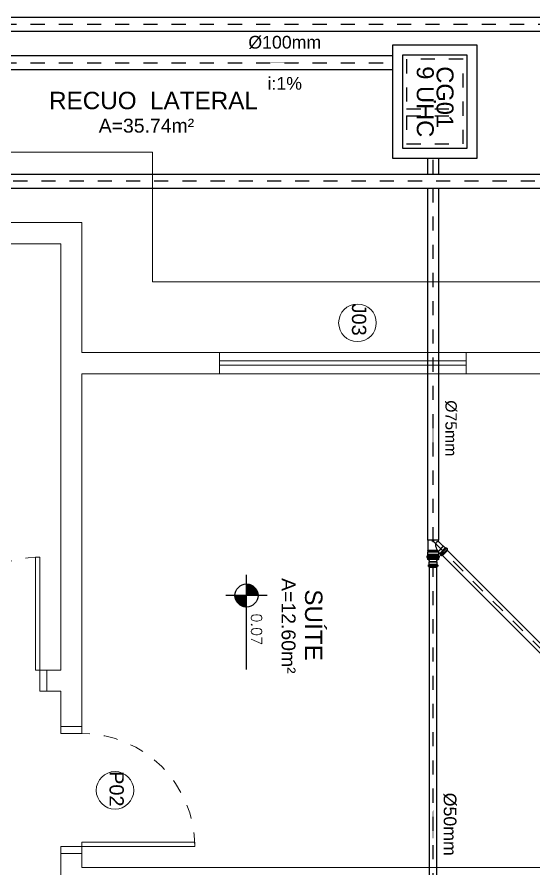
# Model space of a CAD drawing. Header units: millimetres. Extents: x 1345 to 2117, y 1214 to 1365.
# Drawn here: x 1632.75 to 1636.42, y 1255.7 to 1261.74 of the extents above; entities that cross this region are included whole.
import ezdxf
from ezdxf.enums import TextEntityAlignment as Align

# ---------------------------------------------------------------- set-up
doc = ezdxf.new("R2010")
doc.units = ezdxf.units.MM
doc.header["$LTSCALE"] = 0.5
for name, pattern in [('HIDDEN2', [0.1875, 0.125, -0.0625]), ('LINHA_SIMETRIA', [0.25, 0.15, -0.1]), ('TUBO_ESGOTO', [200, 100, 100])]:
    doc.linetypes.add(name, pattern=pattern)
for name, color, linetype in [('08', 8, 'Continuous'), ('50_EGSN_Indicar_Fluxo', 1, 'Continuous'), ('50_EGSN_Indicar_texto', 2, 'Continuous'), ('AUXILIAR_VIPTEC', 1, 'Continuous'), ('Cnx_Esgoto_Det', 3, 'Continuous'), ('LINHA_SIMETRIA', 1, 'LINHA_SIMETRIA'), ('PISO', 8, 'Continuous'), ('PORTAS', 3, 'Continuous'), ('PROJEÇÃO', 8, 'HIDDEN2'), ('TEXTO', 3, 'Continuous'), ('TEXTO2', 3, 'Continuous'), ('Tubo_Esgoto_Det', 6, 'TUBO_ESGOTO'), ('TXT_0', 7, 'Continuous')]:
    doc.layers.add(name, color=color, linetype=linetype)
doc.styles.add('ADITIVOCAD', font='ROMANS.shx')
doc.styles.add('Indicar', font='arial.ttf')
doc.styles.add('SANSSERIF', font='sas_____.pfb', dxfattribs={"height": 1})
doc.styles.get("Standard").update_dxf_attribs({"font": 'arial.ttf'})

# ---------------------------------------------------------------- blocks, each defined once
blk = doc.blocks.new('Adc_nivelpl')
h = blk.add_hatch()
h.set_pattern_fill('_U', color=256, scale=0.005, angle=45, style=0, double=1)
h.set_pattern_definition([(45, (-5.8772514, -3.5161936), (-0.003535534, 0.003535534), []), (135, (-5.8772514, -3.5161936), (-0.003535534, -0.003535534), [])])
h.paths.add_polyline_path([(0.1954, -0.0865, 0.414214), (0.0865, -0.1954), (0.1954, -0.1954)])
h.paths.add_polyline_path([(0.1954, -0.1954), (0.1954, -0.3043, 0.414214), (0.3043, -0.1954)])
for p, q in [((0.1954, 0), (0.1954, -0.3908)), ((0.8958, -0.1954), (0, -0.1954))]:
    blk.add_line(p, q)
blk.add_circle((0.1954, -0.1954), 0.1089)
at = {"flags": 8}
blk.add_attdef('NIVEL', (0.3642, -0.1501), '', height=0.1, dxfattribs=at)
blk = doc.blocks.new("EGSN'11007-304")
at = {"linetype": 'ByBlock'}
for p, q in [((40, 30), (-40, 30)), ((-40, 30), (-40, -30)), ((40, -30), (40, 30)), ((-40, -30), (40, -30))]:
    blk.add_line(p, q, dxfattribs=at)
at = {"layer": 'AUXILIAR_VIPTEC', "color": 0, "linetype": 'ByBlock'}
for p, q in [((33, 23), (-33, 23)), ((-33, 23), (-33, -23)), ((33, -23), (33, 23)), ((-33, -23), (33, -23))]:
    blk.add_line(p, q, dxfattribs=at)
at = {"layer": 'LINHA_SIMETRIA', "ltscale": 0.5}
for p, q in [((30, 20), (-30, 20)), ((-30, 20), (-30, -20)), ((5, -20), (5, 20)), ((10, -20), (10, 20)), ((30, -20), (30, 20)), ((-30, -20), (30, -20))]:
    blk.add_line(p, q, dxfattribs=at)
at = {"layer": 'LINHA_SIMETRIA', "ltscale": 0.05}
for p, q in [((-0.82, 0), (0.82, 0)), ((0, -0.82), (0, 0.82))]:
    blk.add_line(p, q, dxfattribs=at)
blk = doc.blocks.new("EGSN'110086- 02- 01")
at = {"linetype": 'ByBlock'}
blk.add_lwpolyline([(4.94, -9.45), (5.19, -9.14, 0.380637), (5.18, -9.05), (4.83, -8.7), (4.83, -8.67), (3.64, -7.48), (3.64, -7.23), (0.19, -3.78), (-0.6, -3.78), (-0.6, 3.77), (6.57, 3.77), (6.58, 3.92), (6.87, 3.92), (6.89, 3.77), (7.55, 3.77), (7.73, 3.95), (9.5, 3.95), (9.53, 3.98), (10.41, 3.98, 0.334045), (10.48, 4.03), (10.58, 4.38, -0.334045), (10.65, 4.43), (11.42, 4.43, -0.296392), (11.48, 4.39), (11.65, 4.02, 0.296392), (11.71, 3.98), (12.2, 3.98), (12.2, -3.98), (11.71, -3.98, 0.296392), (11.65, -4.02), (11.48, -4.39, -0.296392), (11.42, -4.43), (10.65, -4.43, -0.334045), (10.58, -4.38), (10.48, -4.03, 0.334045), (10.41, -3.98), (9.53, -3.98), (9.5, -3.96), (8.06, -3.96, 0.57447), (7.98, -4.14), (8.67, -4.83), (8.7, -4.83), (9.05, -5.18, 0.380637), (9.14, -5.19), (9.45, -4.94, -0.380637), (9.54, -4.95), (10.14, -5.54, -0.309439), (10.15, -5.62), (9.97, -6.04, 0.309439), (9.98, -6.12), (10.31, -6.44), (6.44, -10.31), (6.12, -9.98, 0.309439), (6.04, -9.97), (5.62, -10.15, -0.309439), (5.54, -10.14), (4.95, -9.54, -0.380637)], format="xyb", close=True, dxfattribs=at)
blk.add_arc((4.49, -2.88), 4.42, 191.03363, 191.66976, dxfattribs=at)
at = {"layer": 'AUXILIAR_VIPTEC', "color": 0, "linetype": 'ByBlock'}
for p, q in [((6.58, 3.92), (6.58, -3.27)), ((6.87, 3.92), (6.87, -3.41)), ((7.55, -3.68), (7.55, 3.77)), ((7.73, -3.8), (7.73, 3.95)), ((9.5, -3.96), (9.5, 3.95)), ((9.53, -3.98), (9.53, 3.98)), ((10.37, -3.98), (10.37, 3.98)), ((10.47, -4), (10.47, 4)), ((10.6, -4.41), (10.6, 4.41)), ((11.47, -4.41), (11.47, 4.41)), ((11.67, -4), (11.67, 4)), ((3.64, -7.23), (7.33, -3.54)), ((3.64, -7.48), (7.48, -3.64)), ((4.83, -8.7), (8.7, -4.83)), ((4.83, -8.67), (8.67, -4.83)), ((9.47, -4.93), (4.93, -9.47)), ((9.12, -5.2), (5.2, -9.12)), ((10.16, -5.59), (5.59, -10.16)), ((9.96, -6.07), (6.07, -9.96))]:
    blk.add_line(p, q, dxfattribs=at)
blk.add_lwpolyline([(6.89, 3.77), (6.89, -3.42), (6.57, -3.26), (6.57, 3.77)], dxfattribs=at)
blk.add_lwpolyline([(6.57, -3.1, 0.036584), (4.81, -2.32, 0.061401), (2.91, -1.9, 0.102361), (1.12, -2.08, 0.183751), (0.33, -2.72, 0.183751), (0.15, -3.73)], format="xyb", dxfattribs=at)
for start, end in [(59.38563, 60.3338), (54.61064, 59.38563)]:
    blk.add_arc((0.37, -14.72), 13.16, start, end, dxfattribs=at)
at = {"layer": 'LINHA_SIMETRIA', "ltscale": 0.05}
for p, q in [((0, -0.82), (0, 0.82)), ((-0.82, 0), (0.82, 0))]:
    blk.add_line(p, q, dxfattribs=at)
blk = doc.blocks.new("EGSN'1100103- 02- 01")
at = {"linetype": 'ByBlock'}
blk.add_lwpolyline([(2.19, -2.54), (1.42, -2.54), (0.7, -3.78), (0, -3.78), (0, 3.78), (0.7, 3.78), (1.42, 2.53), (2.19, 2.53), (2.37, 2.71), (4.05, 2.71), (4.07, 2.73), (4.57, 2.73, 0.380637), (4.64, 2.8), (4.68, 3.19, -0.380637), (4.75, 3.25), (5.59, 3.25, -0.309439), (5.66, 3.21), (5.82, 2.78, 0.309439), (5.89, 2.73), (6.35, 2.73), (6.35, -2.74), (5.89, -2.74, 0.309439), (5.82, -2.78), (5.66, -3.21, -0.309439), (5.59, -3.25), (4.75, -3.25, -0.380637), (4.68, -3.19), (4.64, -2.8, 0.380637), (4.57, -2.74), (4.07, -2.74), (4.05, -2.72), (2.37, -2.72)], format="xyb", close=True, dxfattribs=at)
at = {"layer": 'AUXILIAR_VIPTEC', "color": 0, "linetype": 'ByBlock'}
for p, q in [((0.7, 3.78), (0.7, -3.78)), ((2.19, -2.54), (2.19, 2.53)), ((2.37, -2.72), (2.37, 2.71)), ((4.05, -2.72), (4.05, 2.71)), ((4.07, -2.74), (4.07, 2.73)), ((4.63, 2.77), (4.63, -2.77)), ((4.69, 3.21), (4.69, -3.21)), ((5.64, 3.23), (5.64, -3.23)), ((5.84, 2.75), (5.84, -2.75))]:
    blk.add_line(p, q, dxfattribs=at)
at = {"layer": 'LINHA_SIMETRIA', "ltscale": 0.05}
blk.add_line((-0.82, 0), (0.82, 0), dxfattribs=at)

msp = doc.modelspace()

# ---------------------------------------------------------------- linework, layer by layer
at = {"layer": '08', "lineweight": 15}
for p, q in [((1632.3642, 1260.2794), (1633.2142, 1260.2794)), ((1633.2142, 1259.3594), (1633.2142, 1260.2794)), ((1632.3642, 1260.1294), (1633.0642, 1260.1294)), ((1633.0642, 1257.1094), (1633.0642, 1260.1294)), ((1634.1891, 1259.3594), (1633.214, 1259.3594)), ((1634.1891, 1259.2094), (1634.1891, 1259.3594)), ((1634.1891, 1259.3594), (1635.9391, 1259.3594)), ((1638.6642, 1259.3594), (1635.9391, 1259.3594)), ((1635.9391, 1259.2094), (1635.9391, 1259.3594)), ((1634.1891, 1259.2994), (1635.9391, 1259.2994)), ((1634.1891, 1259.2694), (1635.9391, 1259.2694)), ((1634.1891, 1259.2094), (1633.214, 1259.2094)), ((1633.2142, 1259.2094), (1634.1891, 1259.2094)), ((1633.2142, 1256.7094), (1633.2142, 1259.2094)), ((1634.1891, 1259.2094), (1635.9391, 1259.2094)), ((1636.8142, 1259.2094), (1635.9391, 1259.2094)), ((1633.0642, 1257.1094), (1632.9642, 1257.1094)), ((1632.9642, 1257.1094), (1632.9642, 1256.9594)), ((1633.0642, 1256.9594), (1632.9642, 1256.9594)), ((1633.0642, 1256.7094), (1633.0642, 1256.9594)), ((1633.2142, 1256.7094), (1633.0642, 1256.7094)), ((1633.0642, 1255.5594), (1633.0642, 1255.8094)), ((1633.2142, 1255.8094), (1633.0642, 1255.8094)), ((1633.2142, 1255.7094), (1633.2142, 1255.8094)), ((1639.4642, 1255.7094), (1633.2142, 1255.7094))]:
    msp.add_line(p, q, dxfattribs=at)
at = {"layer": '50_EGSN_Indicar_Fluxo'}
for points in [[(1634.7525, 1261.412, 0.004, 0.004, 0), (1634.6525, 1261.412, 0.05, 0, 0), (1634.5525, 1261.412, 0, 0, 0)], [(1635.7046, 1258.7225, 0.004, 0.004, 0), (1635.7046, 1258.8225, 0.05, 0, 0), (1635.7046, 1258.9225, 0, 0, 0)], [(1635.7046, 1255.917, 0.004, 0.004, 0), (1635.7046, 1256.017, 0.05, 0, 0), (1635.7046, 1256.117, 0, 0, 0)]]:
    msp.add_lwpolyline(points, format="xyseb", dxfattribs=at)
at = {"layer": 'LINHA_SIMETRIA'}
for p, q in [((1628.0498, 1261.6854), (1637.7399, 1261.6854)), ((1628.0498, 1261.412), (1635.4169, 1261.412)), ((1635.7046, 1260.6237), (1635.7046, 1260.7367)), ((1639.4266, 1260.5729), (1629.2211, 1260.5729)), ((1635.7046, 1258.0229), (1635.7046, 1260.5221)), ((1635.7046, 1258.0229), (1637.8913, 1255.8362)), ((1635.7046, 1255.3693), (1635.7046, 1257.8374))]:
    msp.add_line(p, q, dxfattribs=at)
at = {"layer": 'PISO', "lineweight": 15}
for p, q in [((1629.3142, 1260.7794), (1633.7142, 1260.7794)), ((1633.7142, 1259.8594), (1633.7142, 1260.7794)), ((1640.1142, 1259.8594), (1633.7142, 1259.8594))]:
    msp.add_line(p, q, dxfattribs=at)
for centre in [(1635.1679, 1259.5695), (1633.4484, 1256.2572)]:
    msp.add_circle(centre, 0.1333, dxfattribs=at)
at = {"layer": 'PORTAS', "lineweight": 15}
for points in [[(1632.9142, 1257.1094), (1632.9142, 1257.9094), (1632.8842, 1257.9094), (1632.8842, 1257.1094)], [(1633.2142, 1255.8594), (1634.0142, 1255.8594), (1634.0142, 1255.8894), (1633.2142, 1255.8894)]]:
    msp.add_lwpolyline(points, close=True, dxfattribs=at)
for points in [[(1632.9642, 1257.1094), (1632.9142, 1257.1094), (1632.9142, 1256.9594), (1632.9642, 1256.9594)], [(1633.2142, 1256.7094), (1633.2142, 1256.6594), (1633.0642, 1256.6594), (1633.0642, 1256.7094)], [(1633.2142, 1255.8094), (1633.2142, 1255.8594), (1633.0642, 1255.8594), (1633.0642, 1255.8094)]]:
    msp.add_lwpolyline(points, dxfattribs=at)
at = {"layer": 'PROJEÇÃO', "lineweight": 15}
for centre, start, end in [((1632.9142, 1257.1094), 90, 180), ((1633.2142, 1255.8594), 0, 90)]:
    msp.add_arc(centre, 0.8, start, end, dxfattribs=at)
at = {"layer": 'Tubo_Esgoto_Det'}
for points in [[(1628.0498, 1261.7362), (1637.7399, 1261.7362), (1637.7399, 1261.6346), (1628.0498, 1261.6346)], [(1628.0498, 1261.4628), (1635.4169, 1261.4628), (1635.4169, 1261.3612), (1628.0498, 1261.3612)], [(1629.2211, 1260.6237), (1639.4266, 1260.6237), (1639.4266, 1260.5221), (1629.2211, 1260.5221)], [(1637.8588, 1255.8328), (1635.7704, 1257.9212), (1635.8062, 1257.9571), (1637.8947, 1255.8687)], [(1635.7299, 1257.8374), (1635.7299, 1255.3693), (1635.6792, 1255.3693), (1635.6792, 1257.8374)]]:
    msp.add_lwpolyline(points, close=True, dxfattribs=at)
for points in [[(1635.6668, 1260.6237), (1635.6668, 1260.7367), (1635.7423, 1260.7367), (1635.7423, 1260.6237)], [(1635.7423, 1260.5221), (1635.7423, 1258.0289), (1635.6668, 1258.0289)], [(1635.6668, 1258.0289), (1635.6668, 1260.5221)]]:
    msp.add_lwpolyline(points, dxfattribs=at)

# ---------------------------------------------------------------- block references
at = {"layer": 'Cnx_Esgoto_Det', "yscale": 0.01, "zscale": 0.01}
for name, p, xscale, rotation in [("EGSN'11007-304", (1635.7169, 1261.1367), 0.01, 270), ("EGSN'110086- 02- 01", (1635.7046, 1258.0229), -0.01, 90), ("EGSN'1100103- 02- 01", (1635.7046, 1257.9009), 0.01, 270)]:
    msp.add_blockref(name, p, dxfattribs=dict(at, xscale=xscale, rotation=rotation))
at = {"layer": 'TXT_0', "lineweight": 15}
ref = msp.add_blockref('Adc_nivelpl', (1634.5277, 1257.7843), dxfattribs=dict(at, xscale=0.75, yscale=0.75, zscale=0.75, rotation=270))
ref.add_attrib('NIVEL', '0.07', (1634.4152, 1257.5111), dxfattribs={"height": 0.075, "rotation": 270, "style": 'ADITIVOCAD', "flags": 8})

# ---------------------------------------------------------------- texts
at = {"layer": '08', "lineweight": 15, "char_height": 0.10106, "width": 0.373078, "attachment_point": 1, "rotation": 270}
for s, insert in [('{\\C3;J03}', (1635.2302, 1259.706)), ('{\\C3;P02}', (1633.5107, 1256.3937))]:
    msp.add_mtext(s, dxfattribs=dict(at, insert=insert))
at = {"layer": '50_EGSN_Indicar_texto', "style": 'Indicar'}
for s, p in [('%%C100mm', (1634.6525, 1261.5128)), ('i:1%', (1634.6525, 1261.2212))]:
    msp.add_text(s, height=0.09, dxfattribs=at).set_placement(p, align=Align.CENTER)
for s, height, p in [('%%C75mm', 0.08, (1635.7923, 1258.8225)), ('%%C50mm', 0.09, (1635.7799, 1256.017))]:
    msp.add_text(s, height=height, rotation=270, dxfattribs=at).set_placement(p, align=Align.CENTER)
at = {"layer": 'TEXTO', "style": 'Indicar'}
for s, p in [('9 UHC', (1635.5892, 1261.3873)), ('CG01', (1635.7293, 1261.3873))]:
    msp.add_text(s, height=0.12, rotation=270, dxfattribs=at).set_placement(p)
at = {"layer": 'TEXTO2', "lineweight": 15, "style": 'SANSSERIF'}
msp.add_text('RECUO  LATERAL', height=0.12312, dxfattribs=at).set_placement((1632.9807, 1261.0834))
msp.add_text('SUÍTE', height=0.12312, rotation=270, dxfattribs=at).set_placement((1634.7963, 1257.6815))
at = {"layer": 'TXT_0', "lineweight": 15, "style": 'SANSSERIF'}
msp.add_text('A=35.74m²', height=0.0985, dxfattribs=at).set_placement((1633.333, 1260.9173))
msp.add_text('A=12.60m²', height=0.0985, rotation=270, dxfattribs=at).set_placement((1634.6302, 1257.761))

doc.saveas('drawing.dxf')
